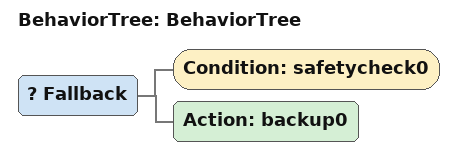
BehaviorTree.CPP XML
<?xml version="1.0"?>
<root deadline_time="" global_vars="" main_tree_to_execute="BehaviorTree" specification="">
    <BehaviorTree ID="BehaviorTree">
        <Fallback>
            <Condition ID="safetycheck0"/>
            <Action ID="backup0"/>
        </Fallback>
    </BehaviorTree>
</root>
